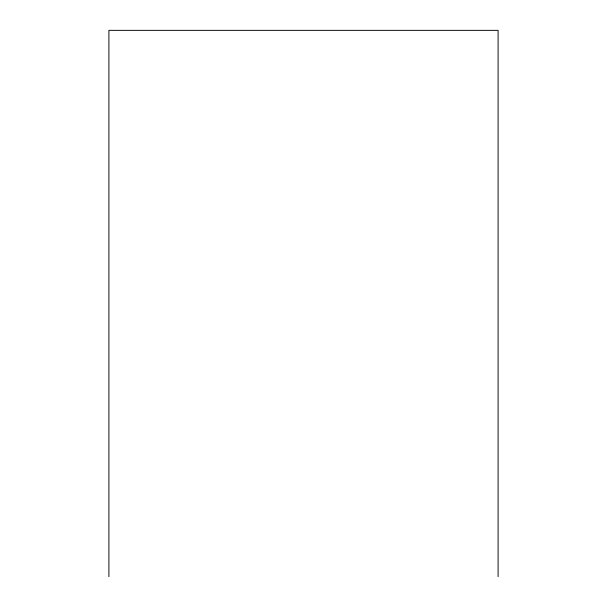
<?xml version="1.0" encoding="UTF-8"?>
<svg xmlns="http://www.w3.org/2000/svg" width="607" height="607" viewBox="0 0 607 607"><rect width="100%" height="100%" fill="white"/><g stroke="black" fill="none" stroke-linecap="round" stroke-linejoin="round"><path stroke-width="0.91" d="M498.097 576.65L498.097 30.35L108.903 30.35L108.903 576.65"/></g></svg>
